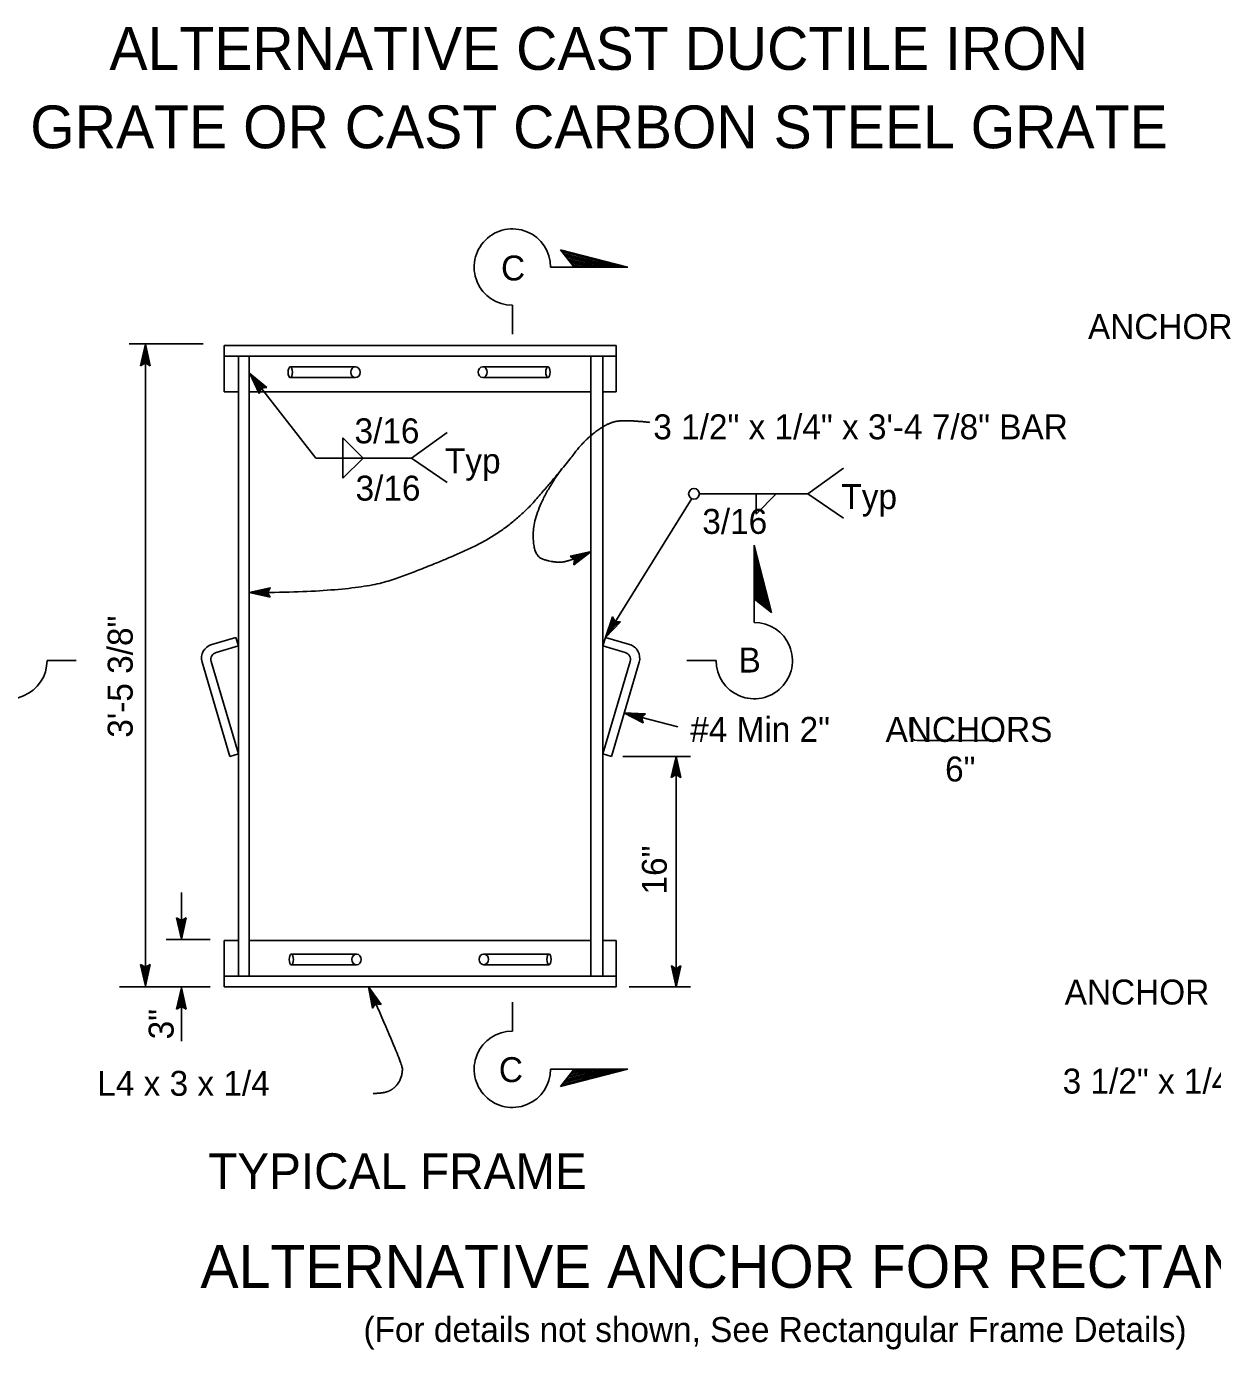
# Model space of a CAD drawing. Extents: x -894 to 866, y -476 to 714.
# Drawn here: x -304.4 to 28.5, y -71.6 to 299.6 of the extents above; entities that cross this region are included whole.
import ezdxf

# ---------------------------------------------------------------- set-up
doc = ezdxf.new("R2010")
doc.units = 0
for name, color, linetype in [('22 Misc Cnst Det', 7, 'Continuous'), ('56 Stage 3 Anno', 7, 'Continuous'), ('57 Undefined', 7, 'Continuous'), ('60 Nongeo Data', 7, 'Continuous')]:
    doc.layers.add(name, color=color, linetype=linetype)

msp = doc.modelspace()

# ---------------------------------------------------------------- linework, layer by layer
at = {"layer": '22 Misc Cnst Det'}
for p, q in [((-135.59, 232.1), (-154.53, 236.93)), ((-150.62, 232.1), (-154.53, 236.93)), ((-137.14, 232.1), (-154.13, 236.43)), ((-138.7, 232.1), (-153.72, 235.93)), ((-140.26, 232.1), (-153.32, 235.43)), ((-141.82, 232.1), (-152.91, 234.93)), ((-143.38, 232.1), (-152.51, 234.43)), ((-144.94, 232.1), (-152.1, 233.93)), ((-157.29, 232.1), (-135.59, 232.1)), ((-146.49, 232.1), (-151.7, 233.43)), ((-148.05, 232.1), (-151.29, 232.93)), ((-149.61, 232.1), (-150.88, 232.43)), ((-168.01, 221.39), (-168.01, 213.23)), ((-100.13, 154.09), (-95.3, 135.14)), ((-100.13, 132.38), (-100.13, 154.09)), ((-100.13, 152.53), (-95.8, 135.55)), ((-100.13, 150.97), (-96.3, 135.95)), ((-100.13, 149.41), (-96.8, 136.36)), ((-100.13, 147.86), (-97.3, 136.76)), ((-100.13, 146.3), (-97.81, 137.17)), ((-100.13, 144.74), (-98.31, 137.57)), ((-100.13, 143.18), (-98.81, 137.98)), ((-100.13, 141.62), (-99.31, 138.38)), ((-100.13, 140.06), (-99.81, 138.79)), ((-100.13, 139.05), (-95.3, 135.14)), ((-298.6, 121.67), (-290.45, 121.67)), ((-110.85, 121.67), (-119, 121.67)), ((-168.01, 17.73), (-168.01, 25.88)), ((-157.29, 7.01), (-135.59, 7.01)), ((-135.59, 7.01), (-154.53, 2.18)), ((-150.62, 7.01), (-154.53, 2.18)), ((-137.15, 7.01), (-154.13, 2.68)), ((-138.7, 7.01), (-153.72, 3.18)), ((-140.26, 7.01), (-153.32, 3.68)), ((-141.82, 7.01), (-152.91, 4.18)), ((-143.38, 7.01), (-152.51, 4.68)), ((-144.94, 7.01), (-152.1, 5.19)), ((-146.49, 7.01), (-151.7, 5.69)), ((-148.05, 7.01), (-151.29, 6.19)), ((-149.61, 7.01), (-150.88, 6.69))]:
    msp.add_line(p, q, dxfattribs=at)
for centre, start, end in [((-168.01, 232.1), 0, 270.0005), ((-309.32, 121.67), 90, 0.0005), ((-100.13, 121.67), 179.9995, 90), ((-168.01, 7.01), 89.9995, 360)]:
    msp.add_arc(centre, 10.72, start, end, dxfattribs=at)
at = {"layer": '56 Stage 3 Anno'}
for p, q in [((-275.55, 210.58), (-254.81, 210.58)), ((-272.35, 204.42), (-271.01, 210.42)), ((-271.99, 204.64), (-271.01, 209.04)), ((-271.01, 210.42), (-271.01, 30.42)), ((-271.01, 210.42), (-271.01, 210.42)), ((-271.01, 210.42), (-269.68, 204.42)), ((-271.01, 209.03), (-270.04, 204.66)), ((-271.01, 205.22), (-272.35, 204.42)), ((-272.35, 204.42), (-272.35, 204.42)), ((-271.63, 204.87), (-271.01, 207.66)), ((-271.29, 205.05), (-271.01, 206.28)), ((-271.01, 207.66), (-270.39, 204.84)), ((-271.01, 206.28), (-270.75, 205.07)), ((-269.68, 204.42), (-271.01, 205.22)), ((-269.68, 204.42), (-269.68, 204.42)), ((-223.2, 178.51), (-241.69, 202.21)), ((-236.94, 198.3), (-241.69, 202.21)), ((-241.69, 202.21), (-241.69, 202.21)), ((-241.69, 202.21), (-239.05, 196.66)), ((-237.36, 198.25), (-240.84, 201.12)), ((-240.84, 201.11), (-238.91, 197.06)), ((-237.78, 198.22), (-239.99, 200.03)), ((-239.99, 200.03), (-238.74, 197.42)), ((-238.16, 198.14), (-239.14, 198.94)), ((-239.14, 198.94), (-238.61, 197.82)), ((-239.05, 196.66), (-238.49, 198.11)), ((-238.49, 198.11), (-236.94, 198.3)), ((-236.94, 198.3), (-236.94, 198.3)), ((-239.05, 196.66), (-239.05, 196.66)), ((-196.34, 178.51), (-186.27, 185.67)), ((-215.57, 172.85), (-215.57, 184.16)), ((-215.57, 184.16), (-209.91, 178.51)), ((-196.34, 178.51), (-223.2, 178.51)), ((-209.91, 178.51), (-215.57, 172.85)), ((-196.34, 178.51), (-186.27, 171.67)), ((-85.09, 168.48), (-75.03, 175.64)), ((-117.68, 167.12), (-141.91, 128.2)), ((-115.51, 168.48), (-85.09, 168.48)), ((-93.98, 168.43), (-99.62, 162.79)), ((-99.62, 162.79), (-99.62, 168.4)), ((-85.09, 168.48), (-75.03, 161.64)), ((-121.58, 103.08), (-136.7, 106.98)), ((-137, 94.79), (-117.98, 94.79)), ((-122.08, 94.79), (-122.08, 30.1)), ((-260.9, 56.58), (-260.9, 43.51)), ((-260.9, 43.51), (-262.23, 49.51)), ((-262.23, 49.51), (-262.23, 49.51)), ((-262.23, 49.51), (-260.9, 48.71)), ((-260.9, 44.9), (-261.87, 49.28)), ((-260.9, 46.28), (-261.52, 49.1)), ((-260.9, 47.66), (-261.16, 48.87)), ((-260.9, 48.71), (-259.56, 49.51)), ((-259.56, 49.51), (-260.9, 43.51)), ((-259.92, 49.3), (-260.9, 44.89)), ((-260.27, 49.06), (-260.9, 46.28)), ((-260.62, 48.89), (-260.9, 47.66)), ((-259.56, 49.51), (-259.56, 49.51)), ((-265.13, 43.4), (-252.81, 43.4)), ((-260.9, 43.51), (-260.9, 43.51)), ((-271.01, 30.42), (-272.34, 36.42)), ((-272.34, 36.42), (-272.34, 36.42)), ((-272.34, 36.42), (-271.01, 35.62)), ((-271.01, 31.81), (-271.98, 36.19)), ((-271.01, 33.19), (-271.63, 36.01)), ((-271.01, 34.57), (-271.27, 35.78)), ((-271.01, 35.62), (-269.67, 36.42)), ((-269.67, 36.42), (-271.01, 30.42)), ((-270.03, 36.21), (-271.01, 31.8)), ((-270.39, 35.97), (-271.01, 33.19)), ((-270.73, 35.8), (-271.01, 34.57)), ((-269.67, 36.42), (-269.67, 36.42)), ((-278.3, 30.1), (-252.81, 30.1)), ((-271.01, 30.42), (-271.01, 30.42)), ((-262.24, 23.86), (-260.9, 29.86)), ((-260.9, 29.86), (-260.9, 14.85)), ((-260.9, 29.86), (-260.9, 29.86)), ((-260.9, 29.86), (-259.57, 23.86)), ((-135.21, 30.1), (-117.98, 30.1)), ((-261.88, 24.07), (-260.9, 28.48)), ((-261.52, 24.31), (-260.9, 27.09)), ((-260.9, 28.46), (-259.93, 24.09)), ((-260.9, 27.09), (-260.28, 24.27)), ((-260.9, 24.66), (-262.24, 23.86)), ((-262.24, 23.86), (-262.24, 23.86)), ((-261.18, 24.48), (-260.9, 25.71)), ((-260.9, 25.71), (-260.63, 24.5)), ((-259.57, 23.86), (-260.9, 24.66)), ((-259.57, 23.86), (-259.57, 23.86))]:
    msp.add_line(p, q, dxfattribs=at)
for points in [[(-151.82, 150.97), (-145.9, 152.26), (-150.71, 148.59), (-150.67, 148.99), (-147.15, 151.68), (-151.48, 150.74), (-151.15, 150.51), (-148.37, 151.12), (-150.63, 149.4), (-150.58, 149.8), (-149.61, 150.55), (-150.81, 150.28), (-150.55, 150.11), (-150.71, 148.59), (-150.55, 150.11)], [(-235.94, 139.44), (-241.85, 140.76), (-235.94, 142.07), (-236.15, 141.72), (-240.48, 140.77), (-236.15, 139.79), (-236.36, 140.14), (-239.13, 140.76), (-236.36, 141.38), (-236.57, 141.03), (-237.77, 140.76), (-236.57, 140.49), (-236.73, 140.76), (-235.94, 142.07), (-236.73, 140.76)], [(-137.67, 132.52), (-141.91, 128.2), (-139.9, 133.91), (-139.71, 133.54), (-141.19, 129.36), (-138.08, 132.52), (-138.48, 132.53), (-140.47, 130.51), (-139.53, 133.18), (-139.34, 132.82), (-139.75, 131.66), (-138.89, 132.54), (-139.2, 132.54), (-139.9, 133.91), (-139.2, 132.54)], [(-130.66, 106.78), (-136.7, 106.98), (-131.31, 104.24), (-131.43, 104.63), (-135.38, 106.64), (-130.95, 106.5), (-131.23, 106.21), (-134.07, 106.3), (-131.54, 105.02), (-131.66, 105.41), (-132.75, 105.97), (-131.52, 105.93), (-131.75, 105.7), (-131.31, 104.24), (-131.75, 105.7)], [(-123.4, 88.89), (-122.08, 94.79), (-120.77, 88.89), (-121.12, 89.1), (-122.08, 93.43), (-123.05, 89.1), (-122.7, 89.31), (-122.09, 92.08), (-121.47, 89.31), (-121.82, 89.52), (-122.09, 90.72), (-122.35, 89.51), (-122.08, 89.68), (-120.77, 88.89), (-122.08, 89.68)], [(-120.76, 36.01), (-122.08, 30.1), (-123.39, 36.01), (-123.04, 35.8), (-122.09, 31.47), (-121.11, 35.8), (-121.46, 35.59), (-122.08, 32.82), (-122.69, 35.59), (-122.35, 35.38), (-122.08, 34.18), (-121.81, 35.38), (-122.08, 35.22), (-123.39, 36.01), (-122.08, 35.22)], [(-204.87, 25.2), (-208.38, 30.13), (-207.29, 24.18), (-207.05, 24.51), (-207.85, 28.87), (-205.27, 25.26), (-205.67, 25.31), (-207.32, 27.62), (-206.81, 24.84), (-206.57, 25.17), (-206.79, 26.37), (-206.07, 25.37), (-206.39, 25.41), (-207.29, 24.18), (-206.39, 25.41)]]:
    msp.add_lwpolyline(points, close=True, dxfattribs=at)
msp.add_circle((-117.03, 168.48), 1.5, dxfattribs=at)
for points in [[(-241.85, 140.76), (-212.08, 140.76), (-191.59, 147.84), (-168.9, 158.15), (-153.13, 176.43), (-148.12, 183.21), (-141.34, 188.37), (-136.18, 189.25), (-129.4, 188.51)], [(-154.16, 175.54), (-161.82, 164.64), (-162.41, 151.08), (-156.52, 149.16), (-151.95, 149.46), (-145.9, 152.26)], [(-207.06, 0.23), (-203.57, 0.23), (-200.45, 2.21), (-198.76, 5.51), (-199.04, 9.1), (-208.38, 30.13)]]:
    msp.add_open_spline(points, degree=2, dxfattribs=at)
at = {"layer": '57 Undefined'}
for p, q in [((-56.4, 105.72), (-56.4, 101.22)), ((-31, 99.22), (-54.4, 99.22))]:
    msp.add_line(p, q, dxfattribs=at)
msp.add_arc((-54.4, 101.22), 2, 180, 270, dxfattribs=at)
at = {"layer": '60 Nongeo Data'}
for p, q in [((-248.87, 210.1), (-138.87, 210.1)), ((-248.87, 210.1), (-244.87, 210.1)), ((-248.87, 197.27), (-248.87, 210.1)), ((-138.87, 210.1), (-138.87, 197.1)), ((-244.87, 207.1), (-248.87, 207.1)), ((-248.87, 207.1), (-248.87, 197.1)), ((-244.87, 207.1), (-244.87, 103.1)), ((-138.87, 207.1), (-244.87, 207.1)), ((-241.87, 33.1), (-241.87, 207.1)), ((-145.99, 33.13), (-145.99, 207)), ((-142.62, 33.13), (-142.62, 207.1)), ((-230.35, 204.08), (-212.04, 204.08)), ((-230.35, 201.08), (-212.04, 201.08)), ((-158.03, 204.1), (-176.34, 204.1)), ((-158.03, 201.1), (-176.34, 201.1)), ((-248.87, 197.1), (-244.86, 197.1)), ((-241.86, 197.1), (-145.97, 197.1)), ((-142.59, 197.1), (-138.87, 197.1)), ((-245.58, 128.2), (-252.36, 126.2)), ((-244.87, 125.8), (-245.58, 128.2)), ((-142.62, 125.8), (-141.91, 128.2)), ((-141.91, 128.2), (-135.13, 126.2)), ((-251.17, 123.95), (-244.87, 125.8)), ((-251.17, 123.95), (-250.21, 124.23)), ((-136.32, 123.95), (-142.62, 125.8)), ((-136.32, 123.95), (-137.28, 124.23)), ((-247.27, 94.79), (-255.06, 121.24)), ((-244.87, 95.5), (-252.52, 121.46)), ((-142.62, 95.5), (-134.97, 121.46)), ((-140.22, 94.79), (-132.43, 121.24)), ((-244.87, 103.1), (-244.87, 33.1)), ((-244.87, 95.5), (-247.27, 94.79)), ((-142.62, 95.5), (-140.22, 94.79)), ((-248.87, 43.11), (-244.86, 43.11)), ((-248.87, 30.1), (-248.87, 43.11)), ((-241.79, 43.11), (-145.99, 43.11)), ((-142.62, 43.11), (-138.87, 43.11)), ((-138.87, 43.11), (-138.87, 30.1)), ((-230.04, 39.32), (-211.73, 39.32)), ((-157.72, 39.34), (-176.03, 39.34)), ((-230.04, 36.32), (-211.73, 36.32)), ((-157.72, 36.34), (-176.03, 36.34)), ((-248.87, 33.1), (-138.87, 33.1)), ((-248.87, 30.1), (-138.87, 30.1))]:
    msp.add_line(p, q, dxfattribs=at)
for centre, radius, start, end in [((-251.23, 122.37), 4, 106.4193, 196.4193), ((-250.6, 122.03), 2, 106.4193, 196.4193), ((-136.88, 122.03), 2, 343.5807, 73.5807), ((-136.26, 122.37), 4, 343.5807, 73.5807)]:
    msp.add_arc(centre, radius, start, end, dxfattribs=at)
for centre, ratio in [((-230.35, 202.58), 0.402068), ((-212.04, 202.58), 0.867929), ((-176.34, 202.6), 0.867929), ((-158.03, 202.6), 0.402068), ((-230.04, 37.82), 0.402068), ((-211.73, 37.82), 0.867929), ((-176.03, 37.84), 0.867929), ((-157.72, 37.84), 0.402068)]:
    msp.add_ellipse(centre, major_axis=(0, -1.5), ratio=ratio, dxfattribs=at)

# ---------------------------------------------------------------- texts
at = {"layer": '56 Stage 3 Anno'}
for s, p in [('C', (-171.18, 228.33)), ('B', (-104.52, 118.33)), ('C', (-171.8, 3.4))]:
    msp.add_text(s, height=7, dxfattribs=at).set_placement(p)
at = {"layer": '57 Undefined'}
for s, height, p in [('ALTERNATIVE CAST DUCTILE IRON', 12, (-281.09, 287.43)), ('GRATE OR CAST CARBON STEEL GRATE', 12, (-303.31, 265.43)), ('ANCHOR', 7, (-6.46, 211.89)), ('3/16', 7, (-212.31, 182.64)), ('3 1/2" x 1/4" x 3\'-4 7/8" BAR', 7, (-128.45, 183.76)), ('Typ', 7, (-186.91, 174.22)), ('3/16', 7, (-212.02, 166.57)), ('Typ', 7, (-75.66, 164.18)), ('3/16', 7, (-114.7, 157.23)), ('#4 Min 2"      ANCHORS', 7, (-118.09, 98.87)), ('6"', 7, (-46.56, 87.76)), ('ANCHOR', 7, (-12.99, 25.18)), ('3 1/2" x 1/4" x 3\'-4 7/8" BAR', 7, (-13.56, 0.19)), ('L4 x 3 x 1/4', 7, (-284.5, -0.44)), ('TYPICAL FRAME', 10, (-253.36, -26.58)), ('ALTERNATIVE ANCHOR FOR RECTANGULAR FRAME', 12, (-255.54, -54.32)), ('(For details not shown, See Rectangular Frame Details)', 7, (-209.79, -69.52))]:
    msp.add_text(s, height=height, dxfattribs=at).set_placement(p)
for s, p in [('3\'-5 3/8"', (-274.57, 100.04)), ('16"', (-124.66, 56.05)), ('3"', (-263.08, 15.4))]:
    msp.add_text(s, height=7, rotation=90, dxfattribs=at).set_placement(p)

doc.saveas('drawing.dxf')
